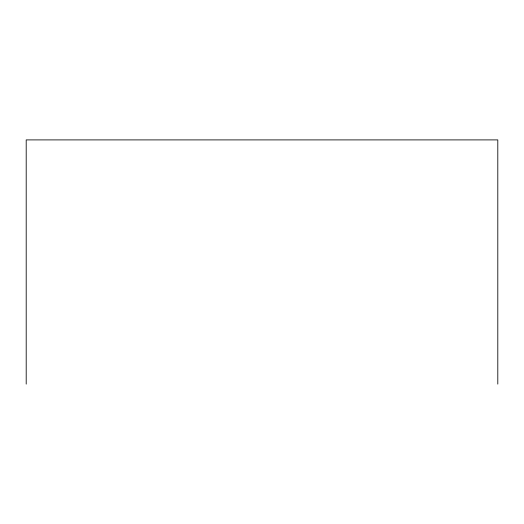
<?xml version="1.0" encoding="UTF-8"?>
<svg xmlns="http://www.w3.org/2000/svg" width="524" height="524" viewBox="0 0 524 524"><rect width="100%" height="100%" fill="white"/><g stroke="black" fill="none" stroke-linecap="round" stroke-linejoin="round"><path stroke-width="0.79" d="M497.8 384.099L497.8 139.901L26.2 139.901L26.2 384.099"/></g></svg>
